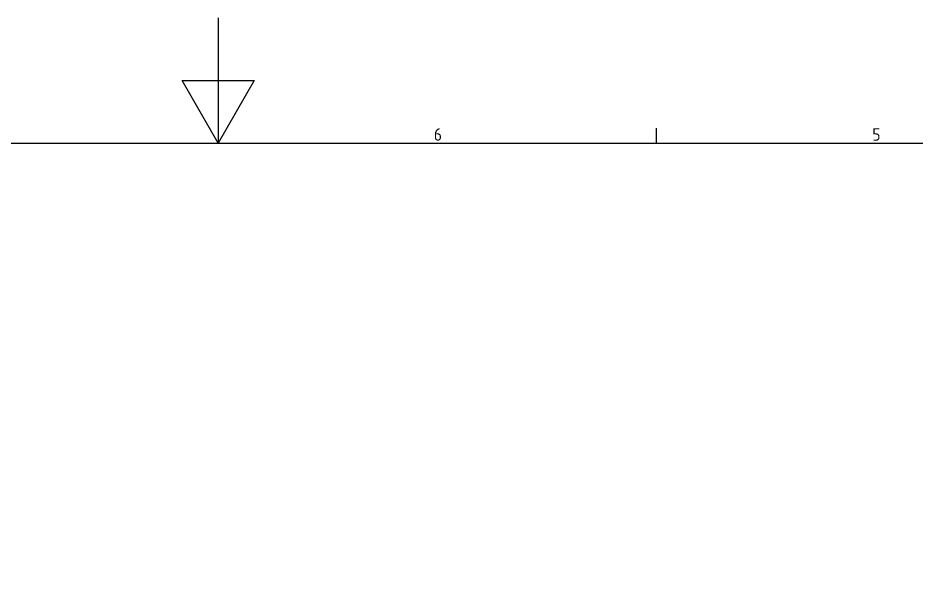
# Model space of a CAD drawing. Header units: millimetres. Extents: x 9486 to 14955, y -8999 to 1872.
# Drawn here: x 11429 to 12146, y -6479 to -6029 of the extents above; entities that cross this region are included whole.
import ezdxf

# ---------------------------------------------------------------- set-up
doc = ezdxf.new("R2010")
doc.units = ezdxf.units.MM
doc.layers.add('경계(ISO)', color=7, linetype='Continuous', lineweight=25)
doc.styles.add('문자 텍스트_PSTEK_POSCO', font='isocp.shx')

# ---------------------------------------------------------------- blocks, each defined once
blk = doc.blocks.new('경계 Default Border')
at = {"layer": '경계(ISO)'}
blk.add_line((490.58, 574), (490.58, 576.4), dxfattribs=at)
at = {"layer": '경계(ISO)', "flags": 128}
for points in [[(420.5, 594), (420.5, 574), (414.73, 584), (426.27, 584), (420.5, 574)], [(20, 20), (20, 574), (821, 574), (821, 20), (20, 20)]]:
    blk.add_lwpolyline(points, dxfattribs=at)
at = {"layer": '경계(ISO)', "color": 2, "char_height": 2, "attachment_point": 7, "style": '문자 텍스트_PSTEK_POSCO'}
for s, insert in [('6', (454.97, 574.38)), ('5', (525.05, 574.38))]:
    blk.add_mtext(s, dxfattribs=dict(at, insert=insert))

msp = doc.modelspace()

# ---------------------------------------------------------------- block references
at = {"xscale": 5, "yscale": 5, "zscale": 5}
msp.add_blockref('경계 Default Border', (9486.075, -8999.12), dxfattribs=at)

doc.saveas('drawing.dxf')
